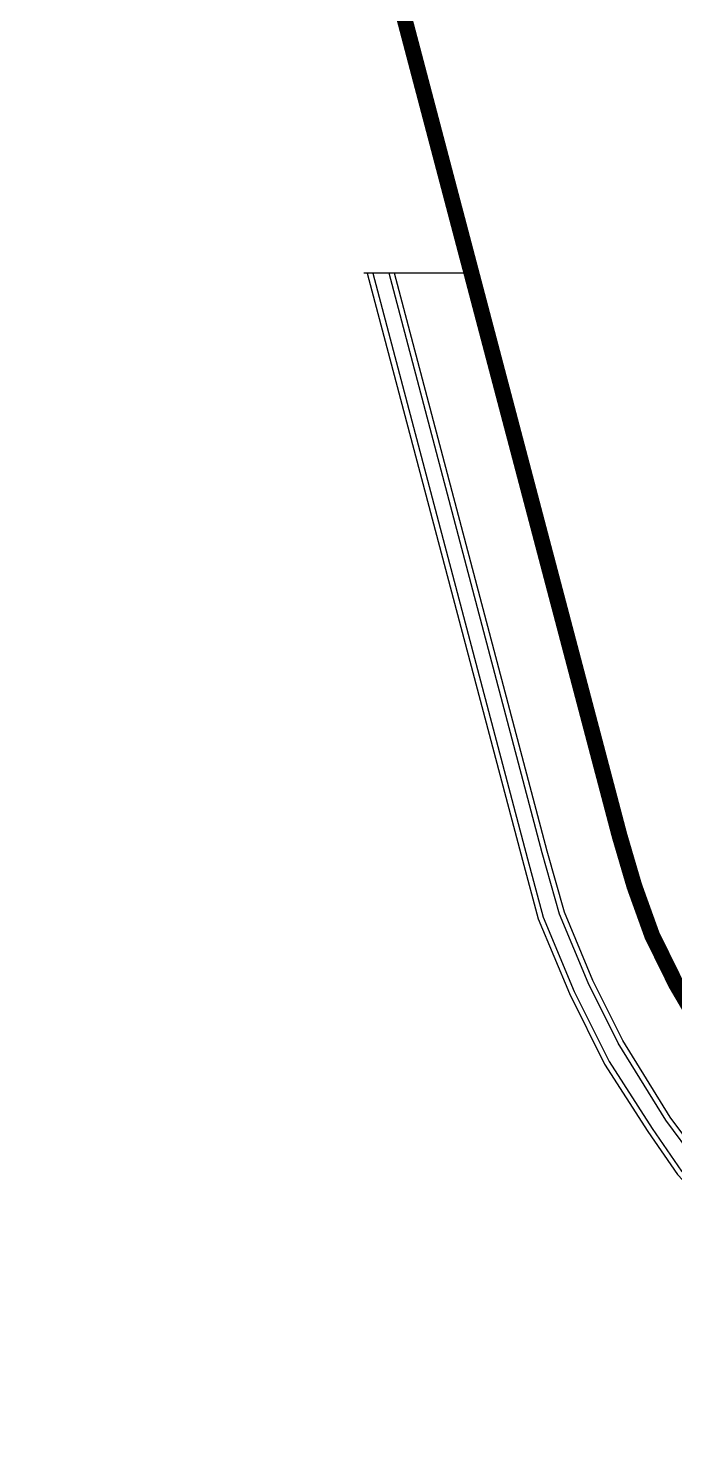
# Model space of a CAD drawing. Header units: millimetres. Extents: x -26983 to 60590, y 825 to 42375.
# Drawn here: x 55124 to 55604, y 16828 to 17886 of the extents above; entities that cross this region are included whole.
import ezdxf

# ---------------------------------------------------------------- set-up
doc = ezdxf.new("R2010")
doc.units = ezdxf.units.MM
doc.header["$LTSCALE"] = 100
doc.header["$MEASUREMENT"] = 0
doc.layers.get('0').update_dxf_attribs({"linetype": 'CONTINUOUS'})
doc.layers.add('ELE9', color=9, linetype='CONTINUOUS')

# ---------------------------------------------------------------- blocks, each defined once
blk = doc.blocks.new('B2FF')
at = {"layer": 'ELE9', "color": 253, "ltscale": 10, "const_width": 600}
blk.add_lwpolyline([(37103758.1, 628595.8), (37125881, 544550.2), (37126442.4, 542638.1), (37127113.5, 540773.4), (37128023, 538925.2), (37129022.1, 537216.6), (37130122.3, 535533.5), (37131354.5, 533970.1), (37132725.1, 532515.4), (37134215.4, 531193.6), (37135817.6, 530008), (37137502.3, 528894.9), (37139226.5, 527885.6), (37141038.2, 527037.7), (37142920.8, 526346), (37144842.9, 525767.3), (37146808.3, 525322.4), (37148796.9, 525114.2), (37150790.4, 525050.9), (37359310.2, 525050.9)], dxfattribs=at)
at = {"layer": 'ELE9', "color": 253, "ltscale": 0.1}
for points in [[(37120262.2, 565896.3), (37116174.2, 565896.3)], [(37116312, 565896.3), (37122199.4, 543619.6), (37122796.6, 541402.1), (37123978.7, 538566.4), (37125311, 535882.7), (37126946.4, 533334.3), (37128074.8, 531703.9), (37129463.6, 530217.6), (37131002.5, 528863), (37132569.5, 527634.2), (37134226, 526429.5), (37135892.5, 525411.3), (37137647.6, 524388.6), (37139420.2, 523487.8), (37141280.7, 522722.3), (37143316.1, 522211.8), (37145260.3, 521877.2), (37148279.2, 521533.4), (37150208.7, 521326.5), (37152281.3, 521174.8), (37231492.1, 521115.5), (37298874.7, 521127.7)], [(37116518.8, 565896.3), (37122392.6, 543671.1), (37122986.3, 541466.9), (37124160.8, 538649.4), (37125485.3, 535981.5), (37127112.9, 533445.2), (37128230.9, 531829.7), (37129603, 530361.3), (37131130.4, 529016.9), (37132690, 527793.8), (37134337.2, 526596), (37135994.9, 525583), (37137743.4, 524564.3), (37139503.7, 523669.7), (37141343.4, 522912.8), (37143357.5, 522407.6), (37145288.6, 522075.3), (37148301.2, 521732.2), (37150226.7, 521525.7), (37152288.7, 521374.8), (37231492.3, 521315.5), (37298874.7, 521327.7)], [(37257374.5, 521985.7), (37231258.7, 521999.3), (37184291.4, 521999.7), (37152310, 522025.7), (37150456.2, 522169.6), (37148298.8, 522330.1), (37146331.5, 522582), (37144931.3, 522784.9), (37143400, 523076.2), (37141489.8, 523496), (37139783, 524238.3), (37137994.8, 525175.5), (37136290.4, 526104.9), (37134643.9, 527196.7), (37133000.9, 528347.9), (37131421.7, 529582.2), (37130022, 530841.4), (37128766.5, 532245.8), (37127631.8, 533758.2), (37125825.7, 536689.4), (37124689.4, 538975.4), (37123600, 541581.1), (37122942, 543909.9), (37117141.8, 565896.3)], [(37257574.4, 522185.6), (37231258.8, 522199.3), (37184291.4, 522199.7), (37152317.9, 522225.7), (37150471.3, 522369), (37148319, 522529.2), (37146358.6, 522780.2), (37144964.3, 522982.2), (37143440.1, 523272.2), (37141551.7, 523687.1), (37139869.4, 524418.8), (37138089.1, 525351.9), (37136393.7, 526276.3), (37134756.6, 527361.9), (37133120, 528508.7), (37131550.4, 529735.5), (37130163.9, 530982.8), (37128921.3, 532372.7), (37127797.3, 533870.9), (37126000.7, 536786.6), (37124871.4, 539058.6), (37123789.2, 541647.1), (37123134.9, 543962.6), (37117348.7, 565896.3)]]:
    blk.add_lwpolyline(points, dxfattribs=at)

msp = doc.modelspace()

# ---------------------------------------------------------------- block references
at = {"xscale": 0.01956471256889679, "yscale": 0.01956471256889679, "zscale": 0.01956471256889679}
msp.add_blockref('B2FF', (-670794.1, 6632.6), dxfattribs=at)

doc.saveas('drawing.dxf')
